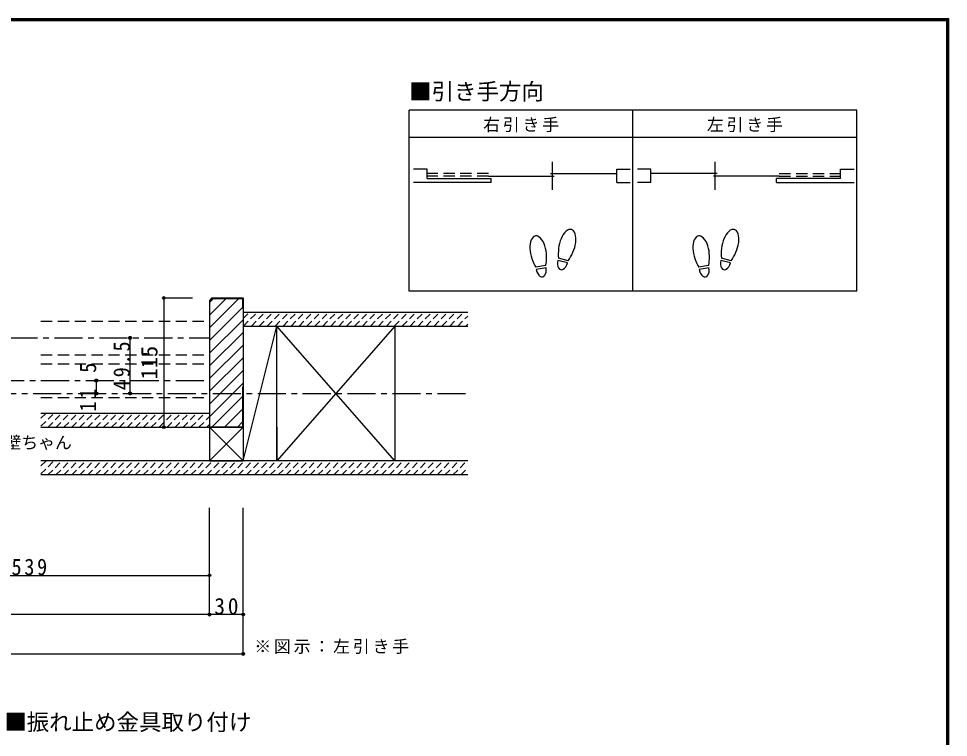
# Model space of a CAD drawing. Units: millimetres at full size, sheet at 1:5. Extents: x -973 to 977, y -718 to 696.
# Drawn here: x 149 to 977, y 56 to 696 of the extents above; entities that cross this region are included whole.
import ezdxf
from ezdxf.enums import TextEntityAlignment as Align

# ---------------------------------------------------------------- set-up
doc = ezdxf.new("R2010")
doc.units = ezdxf.units.MM
doc.header["$LTSCALE"] = 5
doc.header["$PDMODE"] = 32
doc.header["$PDSIZE"] = 2.5
for name, pattern in [('CHAIN1', [8, 5, -1, 1, -1]), ('DASHED1', [1.8, 1.2, -0.6]), ('DASHED2', [3, 2, -1])]:
    doc.linetypes.add(name, pattern=pattern)
for name, color, linetype in [('0-1_通り芯', 4, 'CHAIN1'), ('0-2_柱', 3, 'Continuous'), ('0-3_仕上げ', 2, 'Continuous'), ('0-4_枠', 3, 'Continuous'), ('0-6_扉', 7, 'Continuous'), ('0-8_戸当り', 3, 'Continuous'), ('0-A_文字', 7, 'Continuous'), ('0-B_寸法', 7, 'Continuous'), ('0-C_ハッチ', 4, 'DASHED1'), ('F-1_枠', 6, 'Continuous')]:
    doc.layers.add(name, color=color, linetype=linetype)
doc.styles.add('ＭＳ ゴシック', font='')
doc.styles.get('ＭＳ ゴシック').set_extended_font_data('MS Gothic')

msp = doc.modelspace()

# ---------------------------------------------------------------- linework, layer by layer
at = {"layer": '0-1_通り芯'}
for p, q in [((-619.449, 411.494), (318.551, 411.494)), ((-271.449, 373.494), (318.551, 373.494)), ((-838.449, 361.994), (548.552, 361.994))]:
    msp.add_line(p, q, dxfattribs=at)
at = {"layer": '0-1_通り芯', "linetype": 'Continuous'}
for p, q in [((247.91, 361.994), (247.91, 411.494)), ((217.91, 361.994), (217.91, 373.494))]:
    msp.add_line(p, q, dxfattribs=at)
at = {"layer": '0-1_通り芯', "color": 7}
for p in [(247.91, 411.494), (217.91, 373.494), (217.91, 361.994), (247.91, 361.994)]:
    msp.add_point(p, dxfattribs=at)
at = {"layer": '0-2_柱', "color": 7}
for p, q in [((348.552, 301.994), (378.628, 421.994)), ((483.628, 421.994), (378.628, 301.994)), ((483.628, 301.994), (378.629, 421.994)), ((318.551, 331.994), (348.551, 301.994)), ((348.551, 331.994), (318.551, 301.994))]:
    msp.add_line(p, q, dxfattribs=at)
at = {"layer": '0-2_柱'}
for p, q in [((378.628, 301.994), (378.628, 421.994)), ((348.551, 331.994), (318.551, 331.994)), ((348.551, 331.994), (348.551, 301.994)), ((378.628, 331.994), (378.628, 301.994)), ((483.628, 301.994), (378.628, 301.994))]:
    msp.add_line(p, q, dxfattribs=at)
for points in [[(378.628, 421.994), (483.628, 421.994), (483.628, 301.994)], [(318.551, 331.994), (318.551, 301.994), (348.551, 301.994)]]:
    msp.add_lwpolyline(points, dxfattribs=at)
at = {"layer": '0-3_仕上げ'}
for p, q in [((348.551, 434.494), (548.552, 434.494)), ((348.551, 421.994), (548.552, 421.994)), ((168.551, 344.494), (318.551, 344.494)), ((168.551, 331.994), (348.552, 331.994)), ((548.552, 301.994), (168.551, 301.994)), ((548.552, 289.494), (168.551, 289.494))]:
    msp.add_line(p, q, dxfattribs=at)
at = {"layer": '0-4_枠'}
for p, q in [((320.88, 446.494), (319.051, 444.665)), ((319.051, 331.994), (319.051, 444.665)), ((320.673, 446.994), (348.551, 446.994)), ((320.88, 446.494), (348.051, 446.494)), ((348.051, 446.494), (348.051, 437.994)), ((348.551, 446.994), (348.551, 331.994)), ((348.551, 437.994), (348.051, 437.994)), ((348.051, 367.994), (348.551, 367.994)), ((348.051, 367.994), (348.051, 331.994)), ((318.551, 331.994), (348.551, 331.994))]:
    msp.add_line(p, q, dxfattribs=at)
msp.add_lwpolyline([(320.673, 446.994), (318.551, 444.872), (318.551, 331.994)], dxfattribs=at)
at = {"layer": '0-6_扉', "color": 2, "linetype": 'DASHED2'}
for p, q in [((168.551, 426.494), (318.551, 426.494)), ((168.551, 396.494), (318.551, 396.494)), ((168.551, 388.494), (318.551, 388.494)), ((168.551, 358.494), (318.551, 358.494))]:
    msp.add_line(p, q, dxfattribs=at)
at = {"layer": '0-8_戸当り'}
for p, q in [((623.942, 543.354), (623.942, 568.154)), ((769.064, 543.354), (769.064, 568.154)), ((637.434, 478.206), (628.953, 480.478)), ((637.978, 480.235), (629.497, 482.507)), ((782.556, 478.206), (774.076, 480.478)), ((783.1, 480.235), (774.619, 482.507)), ((617.967, 475.878), (609.32, 474.353)), ((618.331, 473.81), (609.685, 472.285)), ((763.089, 475.878), (754.443, 474.353)), ((763.454, 473.81), (754.807, 472.285))]:
    msp.add_line(p, q, dxfattribs=at)
at = {"layer": '0-8_戸当り', "linetype": 'DASHED2'}
for p, q in [((566.98, 557.754), (512.419, 557.754)), ((566.98, 555.354), (512.419, 555.354)), ((826.025, 557.754), (880.586, 557.754)), ((826.025, 555.354), (880.586, 555.354))]:
    msp.add_line(p, q, dxfattribs=at)
at = {"layer": '0-8_戸当り', "color": 2}
for p, q in [((566.98, 555.354), (625.542, 555.354)), ((622.342, 557.754), (681.303, 557.754)), ((770.664, 557.754), (711.703, 557.754)), ((826.025, 555.354), (767.464, 555.354)), ((569.38, 549.954), (500.419, 549.954)), ((512.419, 553.554), (569.38, 553.554)), ((569.38, 549.954), (569.38, 553.554)), ((681.303, 549.954), (693.303, 549.954)), ((711.703, 549.954), (699.703, 549.954)), ((823.625, 549.954), (823.625, 553.554)), ((880.586, 553.554), (823.625, 553.554)), ((823.625, 549.954), (892.586, 549.954))]:
    msp.add_line(p, q, dxfattribs=at)
for points in [[(512.419, 553.554), (512.419, 561.754), (500.419, 561.754)], [(681.303, 549.954), (681.303, 561.754), (693.303, 561.754)], [(711.703, 549.954), (711.703, 561.754), (699.703, 561.754)], [(880.586, 553.554), (880.586, 561.754), (892.586, 561.754)]]:
    msp.add_lwpolyline(points, dxfattribs=at)
at = {"layer": '0-8_戸当り'}
for centre, major_axis, ratio, start_param, end_param in [((637.223, 494.378), (3.644, 13.601), 0.5, 4.3405914, 8.2257792), ((782.345, 494.378), (3.644, 13.601), 0.5, 4.3405914, 8.2257792), ((611.305, 488.377), (-2.445, 13.867), 0.5, 4.3405914, 8.2257792), ((756.427, 488.377), (-2.445, 13.867), 0.5, 4.3405914, 8.2257792), ((637.118, 493.989), (4.416, 16.48), 0.4, 1.8506333, 2.4428768), ((782.241, 493.989), (4.416, 16.48), 0.4, 1.8506333, 2.4428768), ((611.375, 487.981), (-2.963, 16.802), 0.4, 1.8506333, 2.4428768), ((611.375, 487.981), (-2.963, 16.802), 0.4, 3.8403085, 4.432552), ((633.194, 479.342), (1.894, 7.067), 0.6, 1.5707963, 4.712389), ((637.118, 493.989), (4.416, 16.48), 0.4, 3.8403085, 4.432552), ((756.497, 487.981), (-2.963, 16.802), 0.4, 1.8506333, 2.4428768), ((756.497, 487.981), (-2.963, 16.802), 0.4, 3.8403085, 4.432552), ((778.316, 479.342), (1.894, 7.067), 0.6, 1.5707963, 4.712389), ((782.241, 493.989), (4.416, 16.48), 0.4, 3.8403085, 4.432552), ((614.008, 473.047), (-1.27, 7.205), 0.6, 1.5707963, 4.712389), ((759.13, 473.047), (-1.27, 7.205), 0.6, 1.5707963, 4.712389)]:
    msp.add_ellipse(centre, major_axis=major_axis, ratio=ratio, start_param=start_param, end_param=end_param, dxfattribs=at)
at = {"layer": '0-A_文字', "color": 3}
for p, q in [((894.986, 614.167), (496.419, 614.167)), ((496.419, 453.167), (496.419, 614.167)), ((695.703, 453.167), (695.703, 614.167)), ((894.986, 453.167), (894.986, 614.167)), ((496.419, 590.167), (894.986, 590.167)), ((894.986, 453.167), (496.419, 453.167))]:
    msp.add_line(p, q, dxfattribs=at)
at = {"layer": '0-B_寸法', "color": 4}
for p, q in [((277.91, 446.994), (277.91, 331.994)), ((277.91, 446.994), (303.551, 446.994)), ((277.91, 331.994), (303.551, 331.994)), ((348.551, 129.994), (348.551, 259.994)), ((-31.449, 199.994), (318.551, 199.994)), ((318.551, 164.994), (-608.449, 164.994)), ((-638.449, 129.994), (348.551, 129.994))]:
    msp.add_line(p, q, dxfattribs=at)
msp.add_lwpolyline([(348.551, 164.994), (318.551, 164.994), (318.551, 259.994)], dxfattribs=at)
at = {"layer": '0-B_寸法'}
for p in [(277.91, 446.994), (277.91, 331.994), (318.551, 199.994), (318.551, 164.994), (348.551, 164.994), (348.551, 129.994)]:
    msp.add_point(p, dxfattribs=at)
at = {"layer": '0-C_ハッチ', "linetype": 'Continuous'}
for p, q in [((333.479, 446.494), (319.051, 432.066)), ((344.792, 446.494), (319.051, 420.752)), ((322.165, 446.494), (319.051, 443.38)), ((348.051, 438.439), (319.051, 409.439)), ((348.551, 427.625), (319.051, 398.125)), ((348.551, 416.311), (319.051, 386.811)), ((348.551, 404.998), (319.051, 375.498)), ((348.551, 393.684), (319.051, 364.184)), ((348.551, 382.37), (319.051, 352.87)), ((348.551, 371.057), (319.051, 341.556)), ((348.051, 359.243), (320.802, 331.994)), ((348.051, 347.929), (332.116, 331.994)), ((348.051, 336.615), (343.43, 331.994))]:
    msp.add_line(p, q, dxfattribs=at)
at = {"layer": '0-C_ハッチ'}
for p, q in [((348.552, 428.762), (354.283, 434.494)), ((348.854, 421.994), (361.354, 434.494)), ((355.925, 421.994), (368.425, 434.494)), ((362.996, 421.994), (375.496, 434.494)), ((370.067, 421.994), (382.567, 434.494)), ((377.138, 421.994), (389.638, 434.494)), ((384.209, 421.994), (396.709, 434.494)), ((391.28, 421.994), (403.78, 434.494)), ((398.352, 421.994), (410.852, 434.494)), ((405.423, 421.994), (417.923, 434.494)), ((412.494, 421.994), (424.994, 434.494)), ((419.565, 421.994), (432.065, 434.494)), ((426.636, 421.994), (439.136, 434.494)), ((433.707, 421.994), (446.207, 434.494)), ((440.778, 421.994), (453.278, 434.494)), ((447.849, 421.994), (460.349, 434.494)), ((454.92, 421.994), (467.42, 434.494)), ((461.991, 421.994), (474.491, 434.494)), ((469.062, 421.994), (481.562, 434.494)), ((476.133, 421.994), (488.633, 434.494)), ((483.204, 421.994), (495.704, 434.494)), ((490.275, 421.994), (502.775, 434.494)), ((497.346, 421.994), (509.846, 434.494)), ((504.418, 421.994), (516.918, 434.494)), ((511.489, 421.994), (523.989, 434.494)), ((518.56, 421.994), (531.06, 434.494)), ((525.631, 421.994), (538.131, 434.494)), ((532.702, 421.994), (545.202, 434.494)), ((539.773, 421.994), (548.552, 430.772)), ((546.844, 421.994), (548.552, 423.701)), ((168.551, 339.828), (173.217, 344.494)), ((168.551, 332.757), (180.288, 344.494)), ((174.859, 331.994), (187.359, 344.494)), ((181.93, 331.994), (194.43, 344.494)), ((189.001, 331.994), (201.501, 344.494)), ((196.072, 331.994), (208.572, 344.494)), ((203.143, 331.994), (215.643, 344.494)), ((210.214, 331.994), (222.714, 344.494)), ((217.286, 331.994), (229.786, 344.494)), ((224.357, 331.994), (236.857, 344.494)), ((231.428, 331.994), (243.928, 344.494)), ((238.499, 331.994), (250.999, 344.494)), ((245.57, 331.994), (258.07, 344.494)), ((252.641, 331.994), (265.141, 344.494)), ((259.712, 331.994), (272.212, 344.494)), ((266.783, 331.994), (279.283, 344.494)), ((273.854, 331.994), (286.354, 344.494)), ((280.925, 331.994), (293.425, 344.494)), ((287.996, 331.994), (300.496, 344.494)), ((295.067, 331.994), (307.567, 344.494)), ((302.138, 331.994), (314.638, 344.494)), ((309.209, 331.994), (318.551, 341.336)), ((316.28, 331.994), (318.551, 334.265)), ((168.551, 290.331), (180.214, 301.994)), ((168.551, 297.402), (173.143, 301.994)), ((174.786, 289.494), (187.286, 301.994)), ((181.857, 289.494), (194.357, 301.994)), ((188.928, 289.494), (201.428, 301.994)), ((195.999, 289.494), (208.499, 301.994)), ((203.07, 289.494), (215.57, 301.994)), ((210.141, 289.494), (222.641, 301.994)), ((217.212, 289.494), (229.712, 301.994)), ((224.283, 289.494), (236.783, 301.994)), ((231.354, 289.494), (243.854, 301.994)), ((238.425, 289.494), (250.925, 301.994)), ((245.496, 289.494), (257.996, 301.994)), ((252.567, 289.494), (265.067, 301.994)), ((259.638, 289.494), (272.138, 301.994)), ((266.709, 289.494), (279.209, 301.994)), ((273.78, 289.494), (286.28, 301.994)), ((280.852, 289.494), (293.352, 301.994)), ((287.923, 289.494), (300.423, 301.994)), ((294.994, 289.494), (307.494, 301.994)), ((302.065, 289.494), (314.565, 301.994)), ((309.136, 289.494), (321.636, 301.994)), ((316.207, 289.494), (328.707, 301.994)), ((323.278, 289.494), (335.778, 301.994)), ((330.349, 289.494), (342.849, 301.994)), ((337.42, 289.494), (349.92, 301.994)), ((344.491, 289.494), (356.991, 301.994)), ((351.562, 289.494), (364.062, 301.994)), ((358.633, 289.494), (371.133, 301.994)), ((365.704, 289.494), (378.204, 301.994)), ((372.775, 289.494), (385.275, 301.994)), ((379.846, 289.494), (392.346, 301.994)), ((386.918, 289.494), (399.418, 301.994)), ((393.989, 289.494), (406.489, 301.994)), ((401.06, 289.494), (413.56, 301.994)), ((408.131, 289.494), (420.631, 301.994)), ((415.202, 289.494), (427.702, 301.994)), ((422.273, 289.494), (434.773, 301.994)), ((429.344, 289.494), (441.844, 301.994)), ((436.415, 289.494), (448.915, 301.994)), ((443.486, 289.494), (455.986, 301.994)), ((450.557, 289.494), (463.057, 301.994)), ((457.628, 289.494), (470.128, 301.994)), ((464.699, 289.494), (477.199, 301.994)), ((471.77, 289.494), (484.27, 301.994)), ((478.841, 289.494), (491.341, 301.994)), ((485.912, 289.494), (498.412, 301.994)), ((492.984, 289.494), (505.484, 301.994)), ((500.055, 289.494), (512.555, 301.994)), ((507.126, 289.494), (519.626, 301.994)), ((514.197, 289.494), (526.697, 301.994)), ((521.268, 289.494), (533.768, 301.994)), ((528.339, 289.494), (540.839, 301.994)), ((535.41, 289.494), (547.91, 301.994)), ((542.481, 289.494), (548.552, 295.564))]:
    msp.add_line(p, q, dxfattribs=at)
at = {"layer": 'F-1_枠'}
for p, q in [((-973.347, 695.833), (976.653, 695.833)), ((974.986, 695.833), (974.986, -700.833)), ((975.82, 695.833), (975.82, -700.833)), ((976.653, 695.833), (976.653, -700.833)), ((-973.347, 695), (976.653, 695)), ((-973.347, 694.167), (976.653, 694.167))]:
    msp.add_line(p, q, dxfattribs=at)

# ---------------------------------------------------------------- texts
at = {"layer": '0-1_通り芯', "color": 7, "char_height": 14.66, "attachment_point": 7, "rotation": 90, "style": 'ＭＳ ゴシック'}
for s, insert in [('\\T1.28;\\W0.9;49.5', (247.91, 364.869)), ('\\T1.28;\\W0.9;11.5', (217.91, 345.869))]:
    msp.add_mtext(s, dxfattribs=dict(at, insert=insert))
at = {"layer": '0-A_文字', "style": 'ＭＳ ゴシック'}
for s, height, p in [('■引き手方向', 14.66, (496.419, 619.167)), ('小壁ちゃん', 11, (121.051, 309.494)), ('■振れ止め金具取り付け', 14.66, (135.888, 57.56))]:
    msp.add_text(s, height=height, dxfattribs=at).set_placement(p, align=Align.BOTTOM_LEFT)
at = {"layer": '0-A_文字', "char_height": 11, "attachment_point": 7, "style": 'ＭＳ ゴシック'}
for s, insert in [('\\T1.17;右引き手', (562.311, 594.667)), ('\\T1.17;左引き手', (761.595, 594.667)), ('\\T1.17;※図示：左引き手', (358.52, 129.994))]:
    msp.add_mtext(s, dxfattribs=dict(at, insert=insert))
at = {"layer": '0-B_寸法', "style": 'ＭＳ ゴシック'}
msp.add_text('115', height=14.66, rotation=90, dxfattribs=at).set_placement((276.66, 374.494), align=Align.BOTTOM_LEFT)
at = {"layer": '0-B_寸法', "char_height": 14.66, "attachment_point": 7, "style": 'ＭＳ ゴシック'}
for s, insert in [('\\T1.27;\\W0.9;539', (142.301, 199.994)), ('\\T1.27;\\W0.95;30', (322.926, 164.994))]:
    msp.add_mtext(s, dxfattribs=dict(at, insert=insert))

doc.saveas('drawing.dxf')
